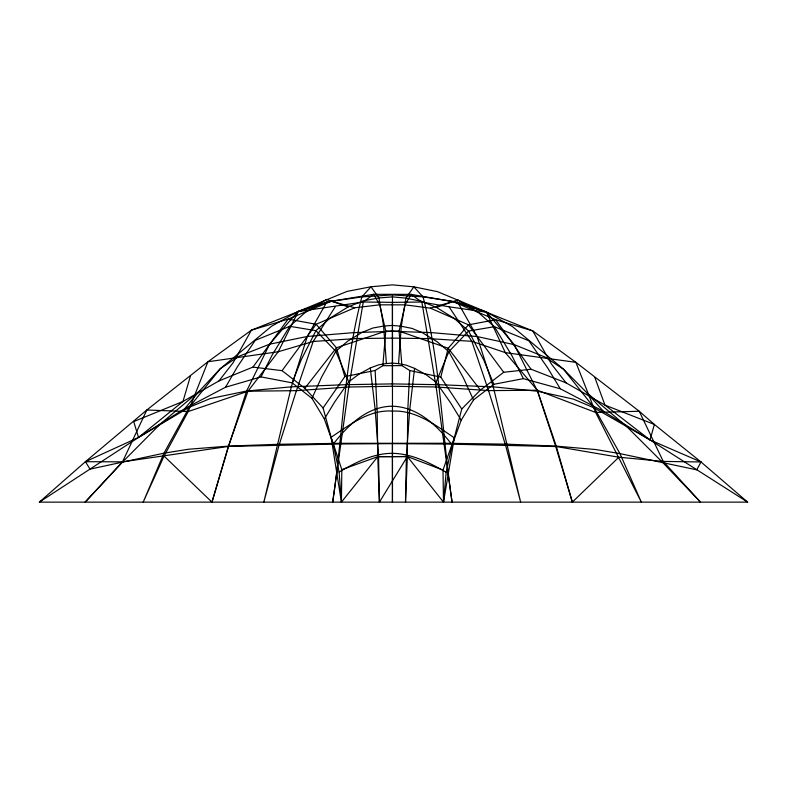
<?xml version="1.0" encoding="UTF-8"?>
<svg xmlns="http://www.w3.org/2000/svg" width="787" height="787" viewBox="0 0 787 787"><rect width="100%" height="100%" fill="white"/><g stroke="black" fill="none" stroke-linecap="round" stroke-linejoin="round"><path stroke-width="1.18" d="M747.65 502.136L650.042 439.943L594.342 407.991L573.428 399.117L537.491 391.208L493.292 386.87L438.575 384.686L392.457 383.899L346.25 384.676L291.328 386.84L246.606 391.031L210.286 398.556L189.264 407.253L138.502 437.454L85.429 461.694L90.023 469.141L163.981 453.174L188.368 449.259L228.653 446.101L277.722 444.301L339.866 443.307L444.98 443.258L506.907 444.163L555.602 446.072L595.729 449.544L619.93 453.607L696.741 469.839L701.001 461.969L663.254 461.418L618.857 457.208L572.336 502.136L556.379 446.554L537.354 390.254L505.303 352.625L486.533 312.203L449.062 306.812L421.862 302.041L392.428 302.356L392.457 386.269L436.146 386.988L488.54 390.608L537.354 390.254L595.651 412.457L639.241 411.247L654.371 424.439L701.001 461.969L747.65 502.136L39.35 502.136L85.429 461.694L146.805 410.007L207.935 361.754L251.407 330.166L298.224 311.593L331.484 301.175L373.628 294.299L411.001 294.348L452.918 301.598L486.533 312.203L532.809 330.924L575.877 362.335L639.241 411.247L663.254 461.418L700.499 502.136L662.88 462.667L626.019 425.875L586.954 392.851L563.561 369.241L512.337 326.497L486.405 311.996L437.474 291.652L413.834 286.832L392.467 284.864L370.982 286.753L347.116 291.397L297.85 311.583L271.623 326.202L220.252 368.729L199.19 391.257L184.837 408.601L138.502 437.454L39.35 502.136M572.336 502.136L555.602 446.072L537.491 391.208L514.236 344.637L486.405 311.996L457.67 302.149L423.042 296.856L392.467 294.909L392.457 502.136L392.428 443.652L340.899 443.976L228.338 446.436L122.526 461.851L85.429 461.694M341.824 469.632L377.77 456.657L407.361 456.549L443.504 502.136L454.315 437.828C435.762 425.364 416.077 409.938 392.457 411.099C369.034 409.417 349.546 425.049 331.12 437.247L341.41 502.136L339.099 472.013L333.285 444.075L324.352 419.028L334.632 402.029L348.71 381.852L358.734 374.297L370.284 367.972L378.655 364.834L386.387 363.535L392.467 363.092L398.527 363.663L406.23 365.138L414.562 368.375L409.742 409.732L406.417 455.063L405.512 502.136L407.361 456.549L407.666 412.29L409.781 370.569L401.921 365.621L382.836 365.68L375.143 370.451L344.814 376.629L323.073 407.961L331.12 437.247L341.824 469.632L341.41 502.136L377.77 456.657L377.18 412.044L375.143 370.451M398.527 363.663L401.291 326.251L405.935 298.135L413.834 286.832L423.042 296.856C440.631 363.909 441.94 433.794 452.072 502.136L436.146 386.988L421.862 302.041L411.001 294.348L405.118 304.854L399.078 331.13L401.921 365.621M382.836 365.68L385.768 331.101L379.708 304.835L373.628 294.299L363.269 302.001L298.224 311.593L278.264 351.75L247.954 391.228L228.338 446.436L211.969 502.136L164.06 456.067L188.211 411.552L207.935 361.754L278.264 351.75L313.187 341.469L356.678 338.528L392.398 338.115L428.167 338.587L471.836 341.322L505.303 352.625L575.877 362.335L595.651 412.457L641.346 502.136L619.93 453.607L594.342 407.991L563.561 369.241L545.007 357.062L514.236 344.637L477.109 336.561L431.532 332.626L392.467 331.297L353.324 332.665L307.304 336.462L269.587 344.204L238.491 356.472L220.252 368.729L189.264 407.253L163.981 453.174L143.185 502.136L164.06 456.067M594.854 377.494L604.957 405.118L654.371 424.439L650.042 439.943L603.442 411.345L560.285 388.768L523.375 378.645L493.843 384.292L473.508 399.924L461.202 420.199L452.151 444.871L446.16 472.249L443.504 502.136L442.992 470.075L454.315 437.828L461.743 408.994L480.424 390.057L503.71 372.271L531.048 369.231L566.069 382.866L604.957 405.118L650.042 439.943L701.001 461.969M461.743 408.994L440.789 377.121L448.216 348.257L468.491 324.824L495.692 319.729L532.809 330.924L551.412 364.027L566.069 382.866M190.484 375.911L182.968 401.478L138.502 437.454L133.711 421.557L182.968 401.478L218.943 380.938L252.932 367.096L282.061 370.657L304.835 388.306L323.073 407.961M211.969 502.136L228.653 446.101L246.606 391.031L269.587 344.204L297.85 311.583L326.812 301.982L361.863 296.915L392.467 294.909M324.352 419.028L311.977 398.34L292.164 382.856L301.323 359.59L315.941 330.658L330.127 318.046L348.188 306.91L363.21 300.831L378.921 297.958L392.467 296.876L405.935 298.135L421.517 301.293L436.47 307.442L454.384 318.509L468.59 331.042L483.975 360.446L493.843 384.292M461.202 420.199L450.548 402.737L436.096 382.157L448.846 351.72L468.59 331.042L494.393 326.694L528.805 340.732L547.614 367.854L560.285 388.768M311.977 398.34L321.667 376.993L335.833 351.346L347.647 341.194L361.912 332.478L372.89 328.012L383.594 326.074L392.467 325.405L401.291 326.251L411.945 328.395L422.845 332.96L437.031 341.666L448.846 351.72L463.425 377.927L473.508 399.924M184.837 408.601L225.554 387.224L261.028 376.894L272.371 354.652L289.764 326.31L305.159 312.508L326.477 299.463L348.188 306.91M326.812 301.982L307.304 336.462L291.328 386.84L263.822 502.136L279.051 445.245L296.424 390.657L313.187 341.469L335.38 306.596M225.554 387.224L237.32 366.899L255.195 340.387L289.764 326.31L315.941 330.658L335.833 351.346L348.71 381.852M407.361 456.549L377.77 456.657L379.413 502.136L407.361 456.549L442.992 470.075M252.932 367.096L288.111 319.128L331.484 301.175L354.74 307.776L379.708 304.835L405.118 304.854L430.371 308.14L468.491 324.824L503.71 372.271M282.061 370.657L316.118 324.274L354.74 307.776M304.835 388.306L336.442 347.795L385.768 331.101L399.078 331.13L448.216 348.257L480.424 390.057M218.943 380.938L233.1 362.768L251.407 330.166L288.111 319.128L316.118 324.274L336.442 347.795L344.814 376.629M333.285 444.075C347.884 425.393 367.116 406.299 392.467 406.21C418.015 406.918 437.356 425.924 452.151 444.871M199.19 391.257L160.076 424.232L122.506 462.058L85.134 502.136L122.526 461.851L146.805 410.007L188.211 411.552L247.954 391.228L296.424 390.657L348.789 387.017L392.457 386.269M339.099 472.013C355.468 462.608 373.077 453.273 392.457 453.332C411.935 453.646 429.653 462.786 446.16 472.249M436.47 307.442L457.818 299.867L478.949 312.96L494.393 326.694L511.924 355.704L523.375 378.645M430.371 308.14L452.918 301.598L495.692 319.729L531.048 369.231M392.428 443.652L443.957 444.025L556.379 446.554L618.857 457.208M392.428 302.356L363.269 302.001L348.789 387.017L332.675 502.136C342.994 433.834 344.116 363.928 361.863 296.915L370.982 286.753L378.921 297.958L383.594 326.074L386.387 363.535M261.028 376.894L292.164 382.856M409.781 370.569L440.789 377.121M414.562 368.375L426.072 374.691L436.096 382.157M586.954 392.851L603.442 411.345M449.062 306.812L471.836 341.322L488.54 390.608L505.628 445.462L520.64 502.136L493.292 386.87L477.109 336.561L457.67 302.149M370.284 367.972L375.153 409.427L378.498 454.886L379.413 502.136"/></g></svg>
